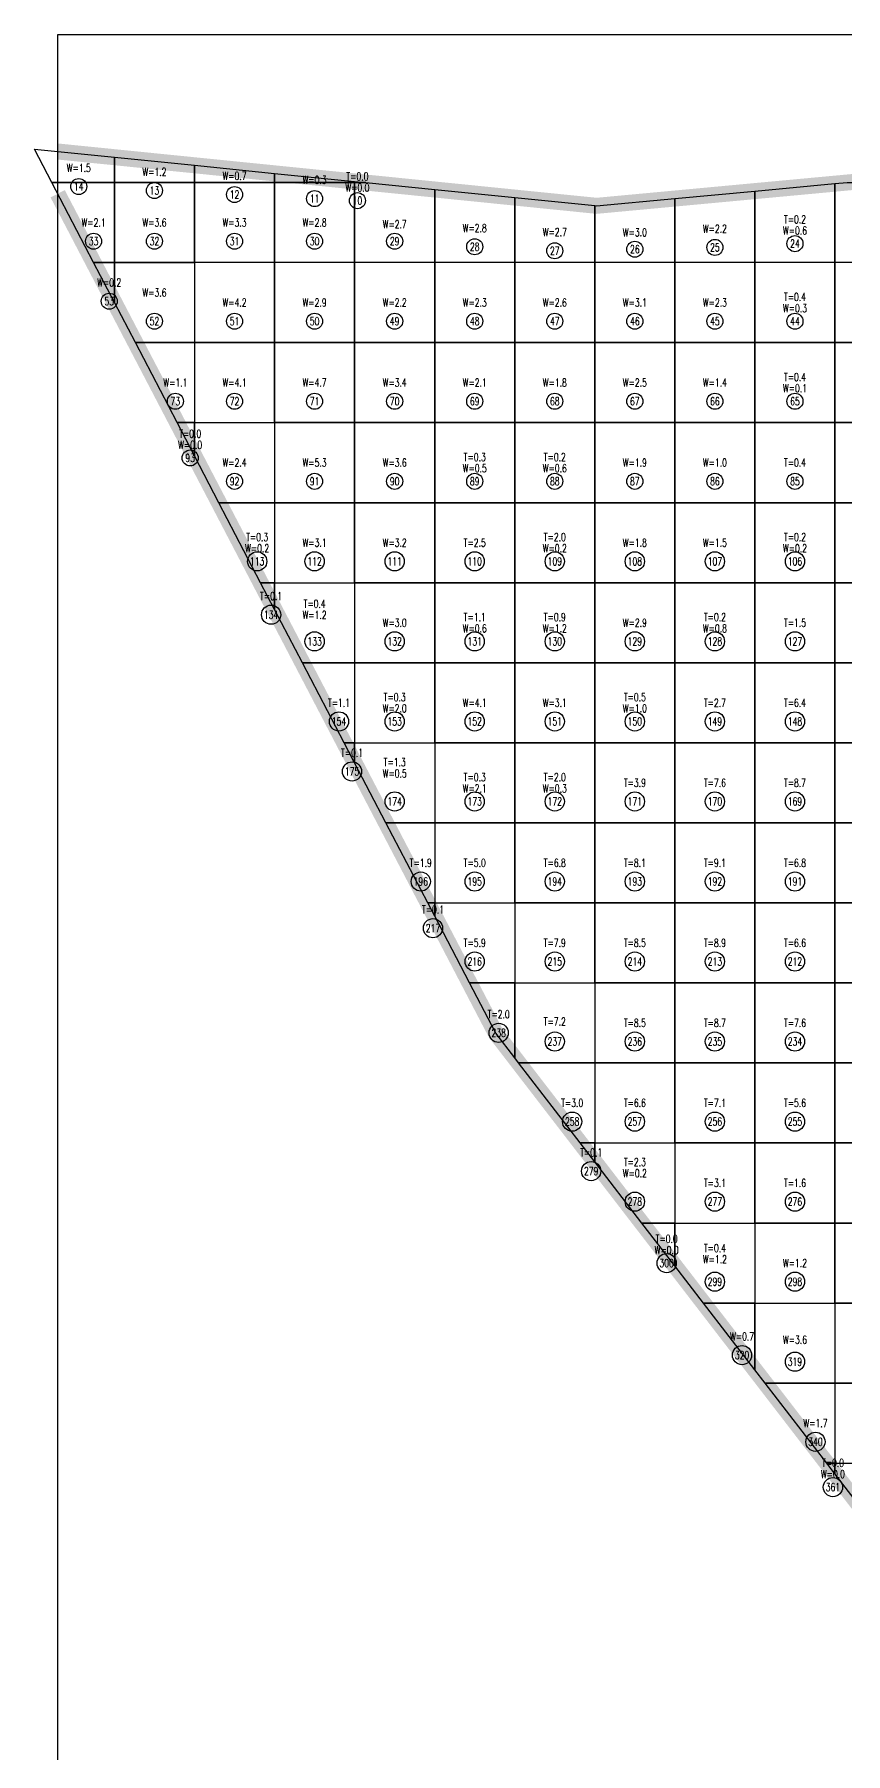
# Model space of a CAD drawing. Extents: x 4283 to 40403, y 1134 to 1764.
# Drawn here: x 11922.1 to 11968.2, y 1576.5 to 1674.1 of the extents above; entities that cross this region are included whole.
import ezdxf
from ezdxf.enums import TextEntityAlignment as Align

# ---------------------------------------------------------------- set-up
doc = ezdxf.new("R2010")
doc.units = 0
for name, color, linetype in [('tdz_13-2方格网', 2, 'Continuous'), ('tdz_13-2方格网计算', 7, 'Continuous'), ('tdz_土方计算图', 7, 'Continuous'), ('tdz_格田', 6, 'Continuous')]:
    doc.layers.add(name, color=color, linetype=linetype)
doc.styles.add('GLandNum', font='txt_____.ttf', dxfattribs={"width": 0.7, "height": 0.5})

msp = doc.modelspace()

# ---------------------------------------------------------------- linework, layer by layer
at = {"layer": 'tdz_13-2方格网', "linetype": 'Continuous'}
for points in [[(11926.684, 1665.678, 3091.297), (11923.128, 1665.678, 3091.414), (11922.138, 1667.575, 3091.409), (11926.684, 1667.117, 3091.277)], [(11926.684, 1667.117, 3091.277), (11926.684, 1665.678, 3091.297)], [(11923.128, 1665.678, 3091.414), (11926.684, 1665.678, 3091.297)], [(11926.684, 1665.678, 3091.297), (11926.684, 1661.133, 3091.42), (11925.499, 1661.133, 3091.425), (11923.128, 1665.678, 3091.414)]]:
    msp.add_polyline3d(points, dxfattribs=at)
for points in [[(11931.229, 1666.658, 3091.145), (11931.229, 1665.678, 3091.129), (11926.684, 1665.678, 3091.297), (11926.684, 1667.117, 3091.277)], [(11935.775, 1666.2, 3091.013), (11935.775, 1665.678, 3091.005), (11931.229, 1665.678, 3091.129), (11931.229, 1666.658, 3091.145)], [(11940.32, 1665.742, 3090.881), (11940.32, 1665.678, 3090.88), (11935.775, 1665.678, 3091.005), (11935.775, 1666.2, 3091.013)], [(11926.684, 1661.133, 3091.42), (11926.684, 1665.678, 3091.297), (11931.229, 1665.678, 3091.129), (11931.229, 1661.133, 3091.31)], [(11931.229, 1661.133, 3091.31), (11931.229, 1665.678, 3091.129), (11935.775, 1665.678, 3091.005), (11935.775, 1661.133, 3091.105)], [(11935.775, 1661.133, 3091.105), (11935.775, 1665.678, 3091.005), (11940.32, 1665.678, 3090.88), (11940.32, 1661.133, 3090.916)], [(11940.948, 1665.678, 3090.863), (11940.32, 1665.678, 3090.88), (11940.32, 1665.742, 3090.881)], [(11944.865, 1665.283, 3090.749), (11944.865, 1661.133, 3090.804), (11940.32, 1661.133, 3090.916), (11940.32, 1665.678, 3090.88), (11940.948, 1665.678, 3090.863)], [(11949.411, 1664.825, 3090.617), (11949.411, 1661.133, 3090.693), (11944.865, 1661.133, 3090.804), (11944.865, 1665.283, 3090.749)], [(11953.956, 1664.366, 3090.485), (11953.956, 1661.133, 3090.559), (11949.411, 1661.133, 3090.693), (11949.411, 1664.825, 3090.617)], [(11963.047, 1665.192, 3090.072), (11963.047, 1661.133, 3090.201), (11958.502, 1661.133, 3090.442), (11958.502, 1664.769, 3090.365)], [(11967.593, 1665.615, 3089.905), (11967.593, 1661.133, 3089.96), (11963.047, 1661.133, 3090.201), (11963.047, 1665.192, 3090.072)], [(11968.275, 1665.678, 3089.885), (11972.138, 1665.678, 3089.782), (11972.138, 1661.133, 3089.785), (11967.593, 1661.133, 3089.96), (11967.593, 1665.615, 3089.905)], [(11958.502, 1664.769, 3090.365), (11958.502, 1661.133, 3090.442), (11953.956, 1661.133, 3090.559), (11953.956, 1664.366, 3090.485), (11954.06, 1664.356, 3090.482)], [(11925.499, 1661.133, 3091.425), (11926.684, 1661.133, 3091.42), (11926.684, 1658.862, 3091.43)], [(11926.684, 1658.862, 3091.43), (11926.684, 1661.133, 3091.42), (11931.229, 1661.133, 3091.31), (11931.229, 1656.587, 3091.486), (11927.87, 1656.587, 3091.435)], [(11931.229, 1661.133, 3091.31), (11931.229, 1656.587, 3091.486), (11935.775, 1656.587, 3091.317), (11935.775, 1661.133, 3091.105)], [(11935.775, 1661.133, 3091.105), (11935.775, 1656.587, 3091.317), (11940.32, 1656.587, 3091.123), (11940.32, 1661.133, 3090.916)], [(11940.32, 1661.133, 3090.916), (11940.32, 1656.587, 3091.123), (11944.865, 1656.587, 3090.947), (11944.865, 1661.133, 3090.804)], [(11944.865, 1661.133, 3090.804), (11944.865, 1656.587, 3090.947), (11949.411, 1656.587, 3090.793), (11949.411, 1661.133, 3090.693)], [(11949.411, 1661.133, 3090.693), (11949.411, 1656.587, 3090.793), (11953.956, 1656.587, 3090.665), (11953.956, 1661.133, 3090.559)], [(11953.956, 1661.133, 3090.559), (11953.956, 1656.587, 3090.665), (11958.502, 1656.587, 3090.551), (11958.502, 1661.133, 3090.442)], [(11958.502, 1661.133, 3090.442), (11958.502, 1656.587, 3090.551), (11963.047, 1656.587, 3090.348), (11963.047, 1661.133, 3090.201)], [(11963.047, 1661.133, 3090.201), (11963.047, 1656.587, 3090.348), (11967.593, 1656.587, 3090.107), (11967.593, 1661.133, 3089.96)], [(11967.593, 1661.133, 3089.96), (11967.593, 1656.587, 3090.107), (11972.138, 1656.587, 3089.9), (11972.138, 1661.133, 3089.785)], [(11927.87, 1656.587, 3091.435), (11931.229, 1656.587, 3091.486), (11931.229, 1652.042, 3091.444), (11930.242, 1652.042, 3091.445)], [(11931.229, 1656.587, 3091.486), (11931.229, 1652.042, 3091.444), (11935.775, 1652.042, 3091.491), (11935.775, 1656.587, 3091.317)], [(11935.775, 1656.587, 3091.317), (11935.775, 1652.042, 3091.491), (11940.32, 1652.042, 3091.328), (11940.32, 1656.587, 3091.123)], [(11940.32, 1656.587, 3091.123), (11940.32, 1652.042, 3091.328), (11944.865, 1652.042, 3091.11), (11944.865, 1656.587, 3090.947)], [(11944.865, 1656.587, 3090.947), (11944.865, 1652.042, 3091.11), (11949.411, 1652.042, 3090.891), (11949.411, 1656.587, 3090.793)], [(11949.411, 1656.587, 3090.793), (11949.411, 1652.042, 3090.891), (11953.956, 1652.042, 3090.783), (11953.956, 1656.587, 3090.665)], [(11953.956, 1656.587, 3090.665), (11953.956, 1652.042, 3090.783), (11958.502, 1652.042, 3090.668), (11958.502, 1656.587, 3090.551)], [(11958.502, 1656.587, 3090.551), (11958.502, 1652.042, 3090.668), (11963.047, 1652.042, 3090.43), (11963.047, 1656.587, 3090.348)], [(11963.047, 1656.587, 3090.348), (11963.047, 1652.042, 3090.43), (11967.593, 1652.042, 3090.242), (11967.593, 1656.587, 3090.107)], [(11967.593, 1656.587, 3090.107), (11967.593, 1652.042, 3090.242), (11972.138, 1652.042, 3090.028), (11972.138, 1656.587, 3089.9)], [(11930.242, 1652.042, 3091.445), (11931.229, 1652.042, 3091.444), (11931.229, 1650.149, 3091.45)], [(11931.229, 1650.149, 3091.45), (11931.229, 1652.042, 3091.444), (11935.775, 1652.042, 3091.491), (11935.775, 1647.496, 3091.565), (11932.613, 1647.496, 3091.456)], [(11935.775, 1652.042, 3091.491), (11935.775, 1647.496, 3091.565), (11940.32, 1647.496, 3091.496), (11940.32, 1652.042, 3091.328)], [(11940.32, 1652.042, 3091.328), (11940.32, 1647.496, 3091.496), (11944.865, 1647.496, 3091.135), (11944.865, 1652.042, 3091.11)], [(11944.865, 1652.042, 3091.11), (11944.865, 1647.496, 3091.135), (11949.411, 1647.496, 3090.892), (11949.411, 1652.042, 3090.891)], [(11949.411, 1652.042, 3090.891), (11949.411, 1647.496, 3090.892), (11953.956, 1647.496, 3090.902), (11953.956, 1652.042, 3090.783)], [(11953.956, 1652.042, 3090.783), (11953.956, 1647.496, 3090.902), (11958.502, 1647.496, 3090.768), (11958.502, 1652.042, 3090.668)], [(11958.502, 1652.042, 3090.668), (11958.502, 1647.496, 3090.768), (11963.047, 1647.496, 3090.59), (11963.047, 1652.042, 3090.43)], [(11963.047, 1652.042, 3090.43), (11963.047, 1647.496, 3090.59), (11967.593, 1647.496, 3090.385), (11967.593, 1652.042, 3090.242)], [(11967.593, 1652.042, 3090.242), (11967.593, 1647.496, 3090.385), (11972.138, 1647.496, 3090.271), (11972.138, 1652.042, 3090.028)], [(11932.613, 1647.496, 3091.456), (11935.775, 1647.496, 3091.565), (11935.775, 1642.951, 3091.466), (11934.984, 1642.951, 3091.467)], [(11935.775, 1647.496, 3091.565), (11935.775, 1642.951, 3091.466), (11940.32, 1642.951, 3091.64), (11940.32, 1647.496, 3091.496)], [(11940.32, 1647.496, 3091.496), (11940.32, 1642.951, 3091.64), (11944.865, 1642.951, 3091.278), (11944.865, 1647.496, 3091.135)], [(11944.865, 1647.496, 3091.135), (11944.865, 1642.951, 3091.278), (11949.411, 1642.951, 3090.846), (11949.411, 1647.496, 3090.892)], [(11949.411, 1647.496, 3090.892), (11949.411, 1642.951, 3090.846), (11953.956, 1642.951, 3091.038), (11953.956, 1647.496, 3090.902)], [(11953.956, 1647.496, 3090.902), (11953.956, 1642.951, 3091.038), (11958.502, 1642.951, 3090.933), (11958.502, 1647.496, 3090.768)], [(11958.502, 1647.496, 3090.768), (11958.502, 1642.951, 3090.933), (11963.047, 1642.951, 3090.741), (11963.047, 1647.496, 3090.59)], [(11963.047, 1647.496, 3090.59), (11963.047, 1642.951, 3090.741), (11967.593, 1642.951, 3090.54), (11967.593, 1647.496, 3090.385)], [(11967.593, 1647.496, 3090.385), (11967.593, 1642.951, 3090.54), (11972.138, 1642.951, 3090.297), (11972.138, 1647.496, 3090.271)], [(11934.984, 1642.951, 3091.467), (11935.775, 1642.951, 3091.466), (11935.775, 1641.436, 3091.471)], [(11935.775, 1641.436, 3091.471), (11935.775, 1642.951, 3091.466), (11940.32, 1642.951, 3091.64), (11940.32, 1638.406, 3091.607), (11937.356, 1638.406, 3091.478)], [(11940.32, 1642.951, 3091.64), (11940.32, 1638.406, 3091.607), (11944.865, 1638.406, 3091.533), (11944.865, 1642.951, 3091.278)], [(11944.865, 1642.951, 3091.278), (11944.865, 1638.406, 3091.533), (11949.411, 1638.406, 3091.306), (11949.411, 1642.951, 3090.846)], [(11949.411, 1642.951, 3090.846), (11949.411, 1638.406, 3091.306), (11953.956, 1638.406, 3091.347), (11953.956, 1642.951, 3091.038)], [(11953.956, 1642.951, 3091.038), (11953.956, 1638.406, 3091.347), (11958.502, 1638.406, 3091.034), (11958.502, 1642.951, 3090.933)], [(11958.502, 1642.951, 3090.933), (11958.502, 1638.406, 3091.034), (11963.047, 1638.406, 3090.754), (11963.047, 1642.951, 3090.741)], [(11963.047, 1642.951, 3090.741), (11963.047, 1638.406, 3090.754), (11967.593, 1638.406, 3090.498), (11967.593, 1642.951, 3090.54)], [(11967.593, 1642.951, 3090.54), (11967.593, 1638.406, 3090.498), (11972.138, 1638.406, 3090.242), (11972.138, 1642.951, 3090.297)], [(11937.356, 1638.406, 3091.478), (11940.32, 1638.406, 3091.607), (11940.32, 1633.86, 3091.489), (11939.727, 1633.86, 3091.488)], [(11940.32, 1638.406, 3091.607), (11940.32, 1633.86, 3091.489), (11944.865, 1633.86, 3091.788), (11944.865, 1638.406, 3091.533)], [(11944.865, 1638.406, 3091.533), (11944.865, 1633.86, 3091.788), (11949.411, 1633.86, 3091.562), (11949.411, 1638.406, 3091.306)], [(11949.411, 1638.406, 3091.306), (11949.411, 1633.86, 3091.562), (11953.956, 1633.86, 3091.259), (11953.956, 1638.406, 3091.347)], [(11953.956, 1638.406, 3091.347), (11953.956, 1633.86, 3091.259), (11958.502, 1633.86, 3090.954), (11958.502, 1638.406, 3091.034)], [(11958.502, 1638.406, 3091.034), (11958.502, 1633.86, 3090.954), (11963.047, 1633.86, 3090.685), (11963.047, 1638.406, 3090.754)], [(11963.047, 1638.406, 3090.754), (11963.047, 1633.86, 3090.685), (11967.593, 1633.86, 3090.465), (11967.593, 1638.406, 3090.498)], [(11967.593, 1638.406, 3090.498), (11967.593, 1633.86, 3090.465), (11972.138, 1633.86, 3090.505), (11972.138, 1638.406, 3090.242)], [(11939.727, 1633.86, 3091.488), (11940.32, 1633.86, 3091.489), (11940.32, 1632.723, 3091.491)], [(11940.32, 1632.723, 3091.491), (11940.32, 1633.86, 3091.489), (11944.865, 1633.86, 3091.788), (11944.865, 1629.315, 3091.648), (11942.098, 1629.315, 3091.499)], [(11944.865, 1633.86, 3091.788), (11944.865, 1629.315, 3091.648), (11949.411, 1629.315, 3091.394), (11949.411, 1633.86, 3091.562)], [(11949.411, 1633.86, 3091.562), (11949.411, 1629.315, 3091.394), (11953.956, 1629.315, 3091.126), (11953.956, 1633.86, 3091.259)], [(11953.956, 1633.86, 3091.259), (11953.956, 1629.315, 3091.126), (11958.502, 1629.315, 3090.965), (11958.502, 1633.86, 3090.954)], [(11958.502, 1633.86, 3090.954), (11958.502, 1629.315, 3090.965), (11963.047, 1629.315, 3090.72), (11963.047, 1633.86, 3090.685)], [(11963.047, 1633.86, 3090.685), (11963.047, 1629.315, 3090.72), (11967.593, 1629.315, 3090.738), (11967.593, 1633.86, 3090.465)], [(11967.593, 1633.86, 3090.465), (11967.593, 1629.315, 3090.738), (11972.138, 1629.315, 3090.735), (11972.138, 1633.86, 3090.505)], [(11942.098, 1629.315, 3091.499), (11944.865, 1629.315, 3091.648), (11944.865, 1624.769, 3091.521), (11944.47, 1624.769, 3091.518)], [(11944.865, 1629.315, 3091.648), (11944.865, 1624.769, 3091.521), (11949.411, 1624.769, 3091.381), (11949.411, 1629.315, 3091.394)], [(11949.411, 1629.315, 3091.394), (11949.411, 1624.769, 3091.381), (11953.956, 1624.769, 3091.219), (11953.956, 1629.315, 3091.126)], [(11953.956, 1629.315, 3091.126), (11953.956, 1624.769, 3091.219), (11958.502, 1624.769, 3091.056), (11958.502, 1629.315, 3090.965)], [(11958.502, 1629.315, 3090.965), (11958.502, 1624.769, 3091.056), (11963.047, 1624.769, 3090.914), (11963.047, 1629.315, 3090.72)], [(11963.047, 1629.315, 3090.72), (11963.047, 1624.769, 3090.914), (11967.593, 1624.769, 3091.044), (11967.593, 1629.315, 3090.738)], [(11967.593, 1629.315, 3090.738), (11967.593, 1624.769, 3091.044), (11972.138, 1624.769, 3090.785), (11972.138, 1629.315, 3090.735)], [(11944.47, 1624.769, 3091.518), (11944.865, 1624.769, 3091.521), (11944.865, 1624.01, 3091.534)], [(11944.865, 1624.01, 3091.534), (11944.865, 1624.769, 3091.521), (11949.411, 1624.769, 3091.381), (11949.411, 1620.224, 3091.534), (11946.841, 1620.224, 3091.61)], [(11949.411, 1624.769, 3091.381), (11949.411, 1620.224, 3091.534), (11953.956, 1620.224, 3091.37), (11953.956, 1624.769, 3091.219)], [(11953.956, 1624.769, 3091.219), (11953.956, 1620.224, 3091.37), (11958.502, 1620.224, 3091.194), (11958.502, 1624.769, 3091.056)], [(11958.502, 1624.769, 3091.056), (11958.502, 1620.224, 3091.194), (11963.047, 1620.224, 3091.058), (11963.047, 1624.769, 3090.914)], [(11963.047, 1624.769, 3090.914), (11963.047, 1620.224, 3091.058), (11967.593, 1620.224, 3090.965), (11967.593, 1624.769, 3091.044)], [(11967.593, 1624.769, 3091.044), (11967.593, 1620.224, 3090.965), (11972.138, 1620.224, 3090.927), (11972.138, 1624.769, 3090.785)], [(11946.841, 1620.224, 3091.61), (11949.411, 1620.224, 3091.534), (11949.411, 1615.965, 3091.699), (11948.33, 1617.369, 3091.667)], [(11949.411, 1615.965, 3091.699), (11949.411, 1620.224, 3091.534), (11953.956, 1620.224, 3091.37), (11953.956, 1615.678, 3091.496), (11949.631, 1615.678, 3091.705)], [(11953.956, 1620.224, 3091.37), (11953.956, 1615.678, 3091.496), (11958.502, 1615.678, 3091.319), (11958.502, 1620.224, 3091.194)], [(11958.502, 1620.224, 3091.194), (11958.502, 1615.678, 3091.319), (11963.047, 1615.678, 3091.211), (11963.047, 1620.224, 3091.058)], [(11963.047, 1620.224, 3091.058), (11963.047, 1615.678, 3091.211), (11967.593, 1615.678, 3091.139), (11967.593, 1620.224, 3090.965)], [(11967.593, 1620.224, 3090.965), (11967.593, 1615.678, 3091.139), (11972.138, 1615.678, 3091.083), (11972.138, 1620.224, 3090.927)], [(11949.631, 1615.678, 3091.705), (11953.956, 1615.678, 3091.496), (11953.956, 1611.133, 3091.818), (11953.13, 1611.133, 3091.808)], [(11953.956, 1615.678, 3091.496), (11953.956, 1611.133, 3091.818), (11958.502, 1611.133, 3091.567), (11958.502, 1615.678, 3091.319)], [(11958.502, 1615.678, 3091.319), (11958.502, 1611.133, 3091.567), (11963.047, 1611.133, 3091.463), (11963.047, 1615.678, 3091.211)], [(11963.047, 1615.678, 3091.211), (11963.047, 1611.133, 3091.463), (11967.593, 1611.133, 3091.4), (11967.593, 1615.678, 3091.139)], [(11967.593, 1615.678, 3091.139), (11967.593, 1611.133, 3091.4), (11972.138, 1611.133, 3091.344), (11972.138, 1615.678, 3091.083)], [(11953.13, 1611.133, 3091.808), (11953.956, 1611.133, 3091.818), (11953.956, 1610.059, 3091.838)], [(11953.956, 1610.059, 3091.838), (11953.956, 1611.133, 3091.818), (11958.502, 1611.133, 3091.567), (11958.502, 1606.587, 3091.904), (11956.629, 1606.587, 3091.942)], [(11958.502, 1611.133, 3091.567), (11958.502, 1606.587, 3091.904), (11963.047, 1606.587, 3091.749), (11963.047, 1611.133, 3091.463)], [(11963.047, 1611.133, 3091.463), (11963.047, 1606.587, 3091.749), (11967.593, 1606.587, 3091.662), (11967.593, 1611.133, 3091.4)], [(11967.593, 1611.133, 3091.4), (11967.593, 1606.587, 3091.662), (11972.138, 1606.587, 3091.566), (11972.138, 1611.133, 3091.344)], [(11956.629, 1606.587, 3091.942), (11958.502, 1606.587, 3091.904), (11958.502, 1604.154, 3092.015)], [(11958.502, 1604.154, 3092.015), (11958.502, 1606.587, 3091.904), (11963.047, 1606.587, 3091.749), (11963.047, 1602.042, 3092.01), (11960.127, 1602.042, 3092.077)], [(11963.047, 1606.587, 3091.749), (11963.047, 1602.042, 3092.01), (11967.593, 1602.042, 3091.886), (11967.593, 1606.587, 3091.662)], [(11967.593, 1606.587, 3091.662), (11967.593, 1602.042, 3091.886), (11972.138, 1602.042, 3091.748), (11972.138, 1606.587, 3091.566)], [(11960.127, 1602.042, 3092.077), (11963.047, 1602.042, 3092.01), (11963.047, 1598.248, 3092.134)], [(11963.047, 1598.248, 3092.134), (11963.047, 1602.042, 3092.01), (11967.593, 1602.042, 3091.886), (11967.593, 1597.496, 3092.107), (11963.626, 1597.496, 3092.133)], [(11967.593, 1602.042, 3091.886), (11967.593, 1597.496, 3092.107), (11972.138, 1597.496, 3091.964), (11972.138, 1602.042, 3091.748)], [(11963.626, 1597.496, 3092.133), (11967.593, 1597.496, 3092.107), (11967.593, 1592.951, 3092.125), (11967.125, 1592.951, 3092.126)], [(11967.593, 1597.496, 3092.107), (11967.593, 1592.951, 3092.125), (11972.138, 1592.951, 3092.185), (11972.138, 1597.496, 3091.964)], [(11967.125, 1592.951, 3092.126), (11967.593, 1592.951, 3092.125), (11967.593, 1592.343, 3092.125)], [(11967.593, 1592.343, 3092.125), (11967.593, 1592.951, 3092.125), (11972.138, 1592.951, 3092.185), (11972.138, 1588.406, 3092.139), (11970.623, 1588.406, 3092.119)]]:
    msp.add_polyline3d(points, close=True, dxfattribs=at)
at = {"layer": 'tdz_13-2方格网计算', "color": 7, "linetype": 'Continuous'}
for centre, radius in [((11924.658, 1665.452), 0.455), ((11928.956, 1665.222), 0.455), ((11933.502, 1664.993), 0.455), ((11938.047, 1664.764), 0.455), ((11940.477, 1664.649), 0.455), ((11925.499, 1662.345), 0.455), ((11928.956, 1662.345), 0.455), ((11933.502, 1662.345), 0.455), ((11938.047, 1662.345), 0.455), ((11942.593, 1662.345), 0.455), ((11947.138, 1662.033), 0.455), ((11951.684, 1661.803), 0.455), ((11956.229, 1661.89), 0.455), ((11960.775, 1661.996), 0.455), ((11965.32, 1662.207), 0.455), ((11926.388, 1658.937), 0.455), ((11928.956, 1657.799), 0.455), ((11933.502, 1657.799), 0.455), ((11938.047, 1657.799), 0.455), ((11942.593, 1657.799), 0.455), ((11947.138, 1657.799), 0.455), ((11951.684, 1657.799), 0.455), ((11956.229, 1657.799), 0.455), ((11960.775, 1657.799), 0.455), ((11965.32, 1657.799), 0.455), ((11930.143, 1653.254), 0.455), ((11933.502, 1653.254), 0.455), ((11938.047, 1653.254), 0.455), ((11942.593, 1653.254), 0.455), ((11947.138, 1653.254), 0.455), ((11951.684, 1653.254), 0.455), ((11956.229, 1653.254), 0.455), ((11960.775, 1653.254), 0.455), ((11965.32, 1653.254), 0.455), ((11930.982, 1650.035), 0.455), ((11933.502, 1648.709), 0.455), ((11938.047, 1648.709), 0.455), ((11942.593, 1648.709), 0.455), ((11947.138, 1648.709), 0.455), ((11951.684, 1648.709), 0.455), ((11956.229, 1648.709), 0.455), ((11960.775, 1648.709), 0.455), ((11965.32, 1648.709), 0.455), ((11934.787, 1644.163), 0.545), ((11938.047, 1644.163), 0.545), ((11942.593, 1644.163), 0.545), ((11947.138, 1644.163), 0.545), ((11951.684, 1644.163), 0.545), ((11956.229, 1644.163), 0.545), ((11960.775, 1644.163), 0.545), ((11965.32, 1644.163), 0.545), ((11935.577, 1641.133), 0.545), ((11938.047, 1639.618), 0.545), ((11942.593, 1639.618), 0.545), ((11947.138, 1639.618), 0.545), ((11951.684, 1639.618), 0.545), ((11956.229, 1639.618), 0.545), ((11960.775, 1639.618), 0.545), ((11965.32, 1639.618), 0.545), ((11939.431, 1635.072), 0.545), ((11942.593, 1635.072), 0.545), ((11947.138, 1635.072), 0.545), ((11951.684, 1635.072), 0.545), ((11956.229, 1635.072), 0.545), ((11960.775, 1635.072), 0.545), ((11965.32, 1635.072), 0.545), ((11940.172, 1632.231), 0.545), ((11942.593, 1630.527), 0.545), ((11947.138, 1630.527), 0.545), ((11951.684, 1630.527), 0.545), ((11956.229, 1630.527), 0.545), ((11960.775, 1630.527), 0.545), ((11965.32, 1630.527), 0.545), ((11944.075, 1625.981), 0.545), ((11947.138, 1625.981), 0.545), ((11951.684, 1625.981), 0.545), ((11956.229, 1625.981), 0.545), ((11960.775, 1625.981), 0.545), ((11965.32, 1625.981), 0.545), ((11944.767, 1623.329), 0.545), ((11947.138, 1621.436), 0.545), ((11951.684, 1621.436), 0.545), ((11956.229, 1621.436), 0.545), ((11960.775, 1621.436), 0.545), ((11965.32, 1621.436), 0.545), ((11948.498, 1617.385), 0.545), ((11951.684, 1616.89), 0.545), ((11956.229, 1616.89), 0.545), ((11960.775, 1616.89), 0.545), ((11965.32, 1616.89), 0.545), ((11952.669, 1612.345), 0.545), ((11956.229, 1612.345), 0.545), ((11960.775, 1612.345), 0.545), ((11965.32, 1612.345), 0.545), ((11953.75, 1609.535), 0.545), ((11956.229, 1607.799), 0.545), ((11960.775, 1607.799), 0.545), ((11965.32, 1607.799), 0.545), ((11958.034, 1604.31), 0.545), ((11960.775, 1603.254), 0.545), ((11965.32, 1603.254), 0.545), ((11962.317, 1599.084), 0.545), ((11965.32, 1598.709), 0.545), ((11966.484, 1594.163), 0.545), ((11967.476, 1591.586), 0.545)]:
    msp.add_circle(centre, radius, dxfattribs=at)
at = {"layer": 'tdz_土方计算图', "linetype": 'Continuous'}
for points in [[(11923.46, 1674.092), (12053.46, 1674.092)], [(11923.46, 1514.092), (11923.46, 1514.092), (11923.46, 1674.092), (11923.46, 1674.092)]]:
    msp.add_lwpolyline(points, dxfattribs=at)
at = {"layer": 'tdz_格田', "linetype": 'Continuous', "lineweight": 60, "const_width": 0.909}
msp.add_lwpolyline([(11923.46, 1667.442), (11954.06, 1664.356), (12002.585, 1668.87), (12031.991, 1624.243), (12054.782, 1587.231), (11977.62, 1579.315), (11977.62, 1579.315), (11948.33, 1617.369), (11923.46, 1665.041)], dxfattribs=at)

# ---------------------------------------------------------------- texts
at = {"layer": 'tdz_13-2方格网计算', "color": 173, "linetype": 'Continuous', "style": 'GLandNum', "width": 0.7}
for s, p in [('W=1.5', (11924.658, 1666.512)), ('W=1.2', (11928.956, 1666.283)), ('W=0.7', (11933.502, 1666.054)), ('W=0.3', (11938.047, 1665.824)), ('W=0.0', (11940.477, 1665.392)), ('W=2.1', (11925.499, 1663.406)), ('W=3.6', (11928.956, 1663.406)), ('W=3.3', (11933.502, 1663.406)), ('W=2.8', (11938.047, 1663.406)), ('W=2.7', (11942.593, 1663.307)), ('W=2.8', (11947.138, 1663.093)), ('W=2.7', (11951.684, 1662.864)), ('W=3.0', (11956.229, 1662.85)), ('W=2.2', (11960.775, 1663.057)), ('W=0.6', (11965.32, 1662.95)), ('W=0.2', (11926.388, 1659.998)), ('W=3.6', (11928.956, 1659.429)), ('W=4.2', (11933.502, 1658.86)), ('W=2.9', (11938.047, 1658.86)), ('W=2.2', (11942.593, 1658.86)), ('W=2.3', (11947.138, 1658.86)), ('W=2.6', (11951.684, 1658.86)), ('W=3.1', (11956.229, 1658.86)), ('W=2.3', (11960.775, 1658.86)), ('W=0.3', (11965.32, 1658.542)), ('W=1.1', (11930.143, 1654.315)), ('W=4.1', (11933.502, 1654.315)), ('W=4.7', (11938.047, 1654.315)), ('W=3.4', (11942.593, 1654.315)), ('W=2.1', (11947.138, 1654.315)), ('W=1.8', (11951.684, 1654.315)), ('W=2.5', (11956.229, 1654.315)), ('W=1.4', (11960.775, 1654.315)), ('W=0.1', (11965.32, 1653.996)), ('W=0.0', (11930.982, 1650.777)), ('W=2.4', (11933.502, 1649.769)), ('W=5.3', (11938.047, 1649.769)), ('W=3.6', (11942.593, 1649.769)), ('W=0.5', (11947.138, 1649.451)), ('W=0.6', (11951.684, 1649.451)), ('W=1.9', (11956.229, 1649.769)), ('W=1.0', (11960.775, 1649.769)), ('W=3.1', (11938.047, 1645.224)), ('W=3.2', (11942.593, 1645.224)), ('W=1.8', (11956.229, 1645.224)), ('W=1.5', (11960.775, 1645.224)), ('W=0.2', (11934.787, 1644.906)), ('W=0.2', (11951.684, 1644.906)), ('W=0.2', (11965.32, 1644.906)), ('W=1.2', (11938.047, 1641.118)), ('W=3.0', (11942.593, 1640.678)), ('W=0.6', (11947.138, 1640.36)), ('W=1.2', (11951.684, 1640.36)), ('W=2.9', (11956.229, 1640.678)), ('W=0.8', (11960.775, 1640.36)), ('W=2.0', (11942.593, 1635.815)), ('W=4.1', (11947.138, 1636.133)), ('W=3.1', (11951.684, 1636.133)), ('W=1.0', (11956.229, 1635.815)), ('W=0.5', (11942.593, 1632.121)), ('W=2.1', (11947.138, 1631.269)), ('W=0.3', (11951.684, 1631.269)), ('W=0.2', (11956.229, 1609.41)), ('W=0.0', (11958.034, 1605.052)), ('W=1.2', (11960.775, 1604.524)), ('W=1.2', (11965.32, 1604.315)), ('W=0.7', (11962.317, 1600.145)), ('W=3.6', (11965.32, 1599.957)), ('W=1.7', (11966.484, 1595.224)), ('W=0.0', (11967.476, 1592.329))]:
    msp.add_text(s, height=0.4545, dxfattribs=at).set_placement(p, align=Align.MIDDLE_CENTER)
at = {"layer": 'tdz_13-2方格网计算', "color": 2, "linetype": 'Continuous', "style": 'GLandNum', "width": 0.7}
for s, p in [('T=0.0', (11940.477, 1666.028)), ('T=0.2', (11965.32, 1663.586)), ('T=0.4', (11965.32, 1659.178)), ('T=0.4', (11965.32, 1654.633)), ('T=0.0', (11930.982, 1651.414)), ('T=0.3', (11947.138, 1650.087)), ('T=0.2', (11951.684, 1650.087)), ('T=0.4', (11965.32, 1649.769)), ('T=0.3', (11934.787, 1645.542)), ('T=2.5', (11947.138, 1645.224)), ('T=2.0', (11951.684, 1645.542)), ('T=0.2', (11965.32, 1645.542)), ('T=0.1', (11935.577, 1642.194)), ('T=0.4', (11938.047, 1641.754)), ('T=1.1', (11947.138, 1640.996)), ('T=0.9', (11951.684, 1640.996)), ('T=0.2', (11960.775, 1640.996)), ('T=1.5', (11965.32, 1640.678)), ('T=0.3', (11942.593, 1636.451)), ('T=0.5', (11956.229, 1636.451)), ('T=1.1', (11939.431, 1636.133)), ('T=2.7', (11960.775, 1636.133)), ('T=6.4', (11965.32, 1636.133)), ('T=0.1', (11940.172, 1633.292)), ('T=1.3', (11942.593, 1632.758)), ('T=0.3', (11947.138, 1631.906)), ('T=2.0', (11951.684, 1631.906)), ('T=3.9', (11956.229, 1631.587)), ('T=7.6', (11960.775, 1631.587)), ('T=8.7', (11965.32, 1631.587)), ('T=1.9', (11944.075, 1627.042)), ('T=5.0', (11947.138, 1627.042)), ('T=6.8', (11951.684, 1627.042)), ('T=8.1', (11956.229, 1627.042)), ('T=9.1', (11960.775, 1627.042)), ('T=6.8', (11965.32, 1627.042)), ('T=0.1', (11944.767, 1624.39)), ('T=5.9', (11947.138, 1622.496)), ('T=7.9', (11951.684, 1622.496)), ('T=8.5', (11956.229, 1622.496)), ('T=8.9', (11960.775, 1622.496)), ('T=6.6', (11965.32, 1622.496)), ('T=2.0', (11948.498, 1618.445)), ('T=7.2', (11951.684, 1618.023)), ('T=8.5', (11956.229, 1617.951)), ('T=8.7', (11960.775, 1617.951)), ('T=7.6', (11965.32, 1617.951)), ('T=3.0', (11952.669, 1613.406)), ('T=6.6', (11956.229, 1613.406)), ('T=7.1', (11960.775, 1613.406)), ('T=5.6', (11965.32, 1613.406)), ('T=0.1', (11953.75, 1610.596)), ('T=2.3', (11956.229, 1610.046)), ('T=3.1', (11960.775, 1608.86)), ('T=1.6', (11965.32, 1608.86)), ('T=0.0', (11958.034, 1605.689)), ('T=0.4', (11960.775, 1605.161)), ('T=0.0', (11967.476, 1592.965))]:
    msp.add_text(s, height=0.4545, dxfattribs=at).set_placement(p, align=Align.MIDDLE_CENTER)
at = {"layer": 'tdz_13-2方格网计算', "color": 7, "linetype": 'Continuous', "style": 'GLandNum', "width": 0.7}
for s, p in [('14', (11924.658, 1665.452)), ('13', (11928.956, 1665.222)), ('12', (11933.502, 1664.993)), ('11', (11938.047, 1664.764)), ('10', (11940.477, 1664.649)), ('33', (11925.499, 1662.345)), ('32', (11928.956, 1662.345)), ('31', (11933.502, 1662.345)), ('30', (11938.047, 1662.345)), ('29', (11942.593, 1662.345)), ('28', (11947.138, 1662.033)), ('27', (11951.684, 1661.803)), ('26', (11956.229, 1661.89)), ('25', (11960.775, 1661.996)), ('24', (11965.32, 1662.207)), ('53', (11926.388, 1658.937)), ('52', (11928.956, 1657.799)), ('51', (11933.502, 1657.799)), ('50', (11938.047, 1657.799)), ('49', (11942.593, 1657.799)), ('48', (11947.138, 1657.799)), ('47', (11951.684, 1657.799)), ('46', (11956.229, 1657.799)), ('45', (11960.775, 1657.799)), ('44', (11965.32, 1657.799)), ('73', (11930.143, 1653.254)), ('72', (11933.502, 1653.254)), ('71', (11938.047, 1653.254)), ('70', (11942.593, 1653.254)), ('69', (11947.138, 1653.254)), ('68', (11951.684, 1653.254)), ('67', (11956.229, 1653.254)), ('66', (11960.775, 1653.254)), ('65', (11965.32, 1653.254)), ('93', (11930.982, 1650.035)), ('92', (11933.502, 1648.709)), ('91', (11938.047, 1648.709)), ('90', (11942.593, 1648.709)), ('89', (11947.138, 1648.709)), ('88', (11951.684, 1648.709)), ('87', (11956.229, 1648.709)), ('86', (11960.775, 1648.709)), ('85', (11965.32, 1648.709)), ('113', (11934.787, 1644.163)), ('112', (11938.047, 1644.163)), ('111', (11942.593, 1644.163)), ('110', (11947.138, 1644.163)), ('109', (11951.684, 1644.163)), ('108', (11956.229, 1644.163)), ('107', (11960.775, 1644.163)), ('106', (11965.32, 1644.163)), ('134', (11935.577, 1641.133)), ('133', (11938.047, 1639.618)), ('132', (11942.593, 1639.618)), ('131', (11947.138, 1639.618)), ('130', (11951.684, 1639.618)), ('129', (11956.229, 1639.618)), ('128', (11960.775, 1639.618)), ('127', (11965.32, 1639.618)), ('154', (11939.431, 1635.072)), ('153', (11942.593, 1635.072)), ('152', (11947.138, 1635.072)), ('151', (11951.684, 1635.072)), ('150', (11956.229, 1635.072)), ('149', (11960.775, 1635.072)), ('148', (11965.32, 1635.072)), ('175', (11940.172, 1632.231)), ('174', (11942.593, 1630.527)), ('173', (11947.138, 1630.527)), ('172', (11951.684, 1630.527)), ('171', (11956.229, 1630.527)), ('170', (11960.775, 1630.527)), ('169', (11965.32, 1630.527)), ('196', (11944.075, 1625.981)), ('195', (11947.138, 1625.981)), ('194', (11951.684, 1625.981)), ('193', (11956.229, 1625.981)), ('192', (11960.775, 1625.981)), ('191', (11965.32, 1625.981)), ('217', (11944.767, 1623.329)), ('216', (11947.138, 1621.436)), ('215', (11951.684, 1621.436)), ('214', (11956.229, 1621.436)), ('213', (11960.775, 1621.436)), ('212', (11965.32, 1621.436)), ('238', (11948.498, 1617.385)), ('237', (11951.684, 1616.89)), ('236', (11956.229, 1616.89)), ('235', (11960.775, 1616.89)), ('234', (11965.32, 1616.89)), ('258', (11952.669, 1612.345)), ('257', (11956.229, 1612.345)), ('256', (11960.775, 1612.345)), ('255', (11965.32, 1612.345)), ('279', (11953.75, 1609.535)), ('278', (11956.229, 1607.799)), ('277', (11960.775, 1607.799)), ('276', (11965.32, 1607.799)), ('300', (11958.034, 1604.31)), ('299', (11960.775, 1603.254)), ('298', (11965.32, 1603.254)), ('320', (11962.317, 1599.084)), ('319', (11965.32, 1598.709)), ('340', (11966.484, 1594.163)), ('361', (11967.476, 1591.586))]:
    msp.add_text(s, height=0.4545, dxfattribs=at).set_placement(p, align=Align.MIDDLE_CENTER)

doc.saveas('drawing.dxf')
